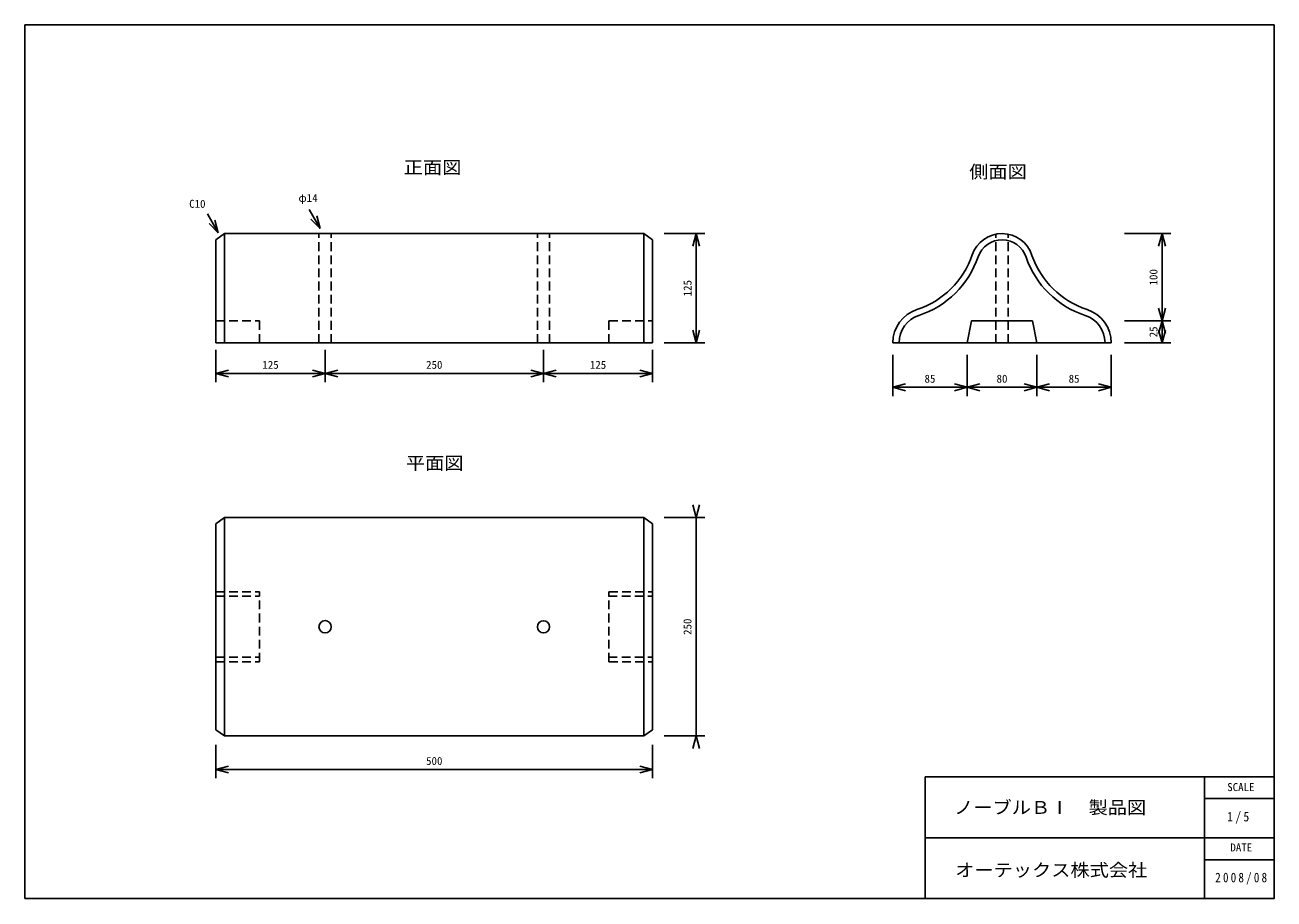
# Model space of a CAD drawing. Units: millimetres, scale not verified. Extents: x -717 to 713, y -529 to 471.
import ezdxf
from ezdxf.enums import TextEntityAlignment as Align

# ---------------------------------------------------------------- set-up
doc = ezdxf.new("R2010")
doc.units = ezdxf.units.MM
doc.header["$LTSCALE"] = 5
doc.linetypes.add('DASHED2', pattern=[3, 2, -1])
for name, color, linetype in [('0-0_外形', 7, 'Continuous'), ('0-1', 4, 'Continuous'), ('0-2', 7, 'Continuous')]:
    doc.layers.add(name, color=color, linetype=linetype)
doc.styles.add('ＭＳ ゴシック', font='')
doc.styles.get('ＭＳ ゴシック').set_extended_font_data('MS Gothic')

msp = doc.modelspace()

# ---------------------------------------------------------------- linework, layer by layer
at = {"layer": '0-0_外形'}
for p, q in [((-487.953, 107.483), (-487.953, 232.483)), ((2.047, 225.403), (-7.953, 232.483)), ((-7.953, 107.483), (-7.953, 232.483)), ((-497.953, 107.483), (-497.953, 225.403)), ((2.047, 107.483), (2.047, 225.403)), ((442.047, 107.483), (437.047, 132.483)), ((-497.953, 107.483), (-487.878, 107.483)), ((-497.953, 107.483), (2.047, 107.483)), ((-497.934, 107.483), (-497.901, 107.483)), ((361.9, 107.483), (442.208, 107.483)), ((442.047, 107.483), (527.047, 107.483)), ((-497.953, -99.597), (-487.953, -92.517)), ((-497.953, -335.437), (-497.953, -99.597)), ((-487.953, -342.517), (-487.953, -92.517)), ((-487.953, -92.517), (-7.953, -92.517)), ((-7.953, -92.517), (2.047, -99.597)), ((-7.953, -342.517), (-7.953, -92.517)), ((2.047, -335.437), (2.047, -99.597)), ((-497.953, -335.437), (-487.953, -342.517)), ((-487.953, -342.517), (-7.953, -342.517)), ((-7.953, -342.517), (2.047, -335.437)), ((313.943, -389.176), (313.943, -529.176)), ((633.909, -389.176), (313.943, -389.176)), ((713.444, -389.176), (633.909, -389.176)), ((633.943, -389.176), (633.943, -528.769)), ((713.444, -414.176), (633.909, -414.176)), ((713.444, -459.176), (313.943, -459.176)), ((713.444, -484.176), (633.909, -484.176)), ((-716.556, -528.769), (713.444, -528.769))]:
    msp.add_line(p, q, dxfattribs=at)
at = {"layer": '0-0_外形', "linetype": 'DASHED2'}
for p, q in [((-379.953, 107.483), (-379.953, 232.483)), ((-365.953, 107.483), (-365.953, 232.483)), ((-129.953, 107.483), (-129.953, 232.483)), ((-115.953, 107.483), (-115.953, 232.483)), ((395.056, 107.463), (395.056, 231.784)), ((409.056, 107.463), (409.056, 231.784)), ((-497.953, 132.483), (-447.953, 132.483)), ((-447.953, 107.483), (-447.953, 132.483)), ((-497.953, -335.437), (-497.953, -99.597)), ((-497.953, -177.517), (-447.953, -177.517)), ((-497.953, -182.517), (-447.974, -182.517)), ((-447.953, -257.517), (-447.953, -177.517)), ((-48.403, -182.517), (2.047, -182.517)), ((-47.953, -177.517), (2.047, -177.517)), ((-47.953, -257.517), (-47.953, -177.517)), ((-497.953, -252.517), (-447.479, -252.517)), ((-48.403, -252.517), (2.047, -252.517)), ((-497.953, -257.517), (-447.953, -257.517)), ((-47.953, -257.517), (2.047, -257.517))]:
    msp.add_line(p, q, dxfattribs=at)
at = {"layer": '0-0_外形'}
for points in [[(713.444, -528.769), (713.444, 471.231), (-716.556, 471.231), (-716.556, -528.769)], [(-497.953, 225.403), (-487.953, 232.483), (-7.953, 232.483)], [(277.047, 107.483), (362.047, 107.483), (367.047, 132.483), (437.047, 132.483)]]:
    msp.add_lwpolyline(points, dxfattribs=at)
msp.add_lwpolyline([(-716.556, -528.769), (713.444, -528.769), (713.444, 471.231), (-716.556, 471.231)], close=True, dxfattribs=at)
msp.add_lwpolyline([(-716.556, -528.769), (713.444, -528.769), (713.444, 471.231), (-716.556, 471.231)], close=True, dxfattribs=at)
msp.add_lwpolyline([(-716.556, -528.769), (713.444, -528.769), (713.444, 471.231), (-716.556, 471.231)], close=True, dxfattribs=at)
msp.add_lwpolyline([(-716.556, -528.769), (713.444, -528.769), (713.444, 471.231), (-716.556, 471.231)], close=True, dxfattribs=at)
at = {"layer": '0-0_外形', "linetype": 'DASHED2'}
msp.add_lwpolyline([(-716.556, -528.769), (713.444, -528.769), (713.444, 471.231), (-716.556, 471.231)], close=True, dxfattribs=at)
msp.add_lwpolyline([(-47.953, 107.483), (-47.953, 132.483), (2.047, 132.483)], dxfattribs=at)
at = {"layer": '0-0_外形'}
for centre in [(-373.019, -217.537), (-122.966, -217.589)]:
    msp.add_circle(centre, 7, dxfattribs=at)
for centre, radius, start, end in [((402.047, 196.483), 36, 17.79243, 161.11866), ((402.047, 196.483), 28.92, 18.12059, 161.11866), ((273.365, 240.494), 100, 288.25847, 341.19951), ((273.365, 240.494), 107.07, 288.18064, 341.11866), ((530.729, 240.494), 107.07, 199.08691, 251.83258), ((530.729, 240.494), 100, 199.27342, 251.76254), ((317.047, 107.483), 40, 107.98813, 180), ((487.047, 107.483), 40, 0, 71.9614), ((487.047, 107.483), 40, 71.5963, 71.81936), ((317.047, 107.483), 32.92, 108.18064, 180), ((487.047, 107.483), 32.92, 0, 71.81936)]:
    msp.add_arc(centre, radius, start, end, dxfattribs=at)
at = {"layer": '0-1'}
for p, q in [((-378.581, 238.354), (-391.081, 260.005)), ((-495.194, 233.249), (-507.694, 254.899)), ((-495.194, 233.249), (-505.801, 243.855)), ((-495.194, 233.249), (-499.077, 247.738)), ((-378.581, 238.354), (-389.188, 248.961)), ((-378.581, 238.354), (-382.463, 252.843)), ((61.838, 232.483), (15.096, 232.483)), ((51.838, 232.483), (47.956, 217.994)), ((51.838, 107.483), (51.838, 232.483)), ((51.838, 232.483), (55.72, 217.994)), ((595.252, 232.483), (542.37, 232.483)), ((585.252, 232.483), (581.369, 217.994)), ((585.252, 132.483), (585.252, 232.483)), ((585.252, 232.483), (589.134, 217.994)), ((585.252, 132.483), (581.369, 146.972)), ((585.252, 132.483), (589.134, 146.972)), ((595.252, 132.483), (542.37, 132.483)), ((585.252, 132.483), (581.369, 117.994)), ((585.252, 107.483), (585.252, 132.483)), ((585.252, 132.483), (589.134, 117.994)), ((51.838, 107.483), (47.956, 121.972)), ((51.838, 107.483), (55.72, 121.972)), ((585.252, 107.483), (581.369, 121.972)), ((585.252, 107.483), (589.134, 121.972)), ((61.838, 107.483), (15.096, 107.483)), ((595.252, 107.483), (542.37, 107.483)), ((-497.901, 62.444), (-497.901, 99.398)), ((-372.953, 62.444), (-372.953, 99.398)), ((-122.953, 62.444), (-122.953, 99.398)), ((2.047, 62.444), (2.047, 99.398)), ((277.047, 46.528), (277.047, 93.785)), ((362.047, 46.528), (362.047, 93.785)), ((442.047, 46.528), (442.047, 93.785)), ((527.047, 46.528), (527.047, 93.785)), ((-497.901, 72.444), (-483.412, 76.326)), ((-497.901, 72.444), (-372.953, 72.444)), ((-497.901, 72.444), (-483.412, 68.562)), ((-372.953, 72.444), (-387.442, 76.326)), ((-372.953, 72.444), (-387.442, 68.562)), ((-372.953, 72.444), (-358.465, 76.326)), ((-372.953, 72.444), (-122.953, 72.444)), ((-372.953, 72.444), (-358.465, 68.562)), ((-122.953, 72.444), (-137.442, 76.326)), ((-122.953, 72.444), (-137.442, 68.562)), ((-122.953, 72.444), (-108.465, 76.326)), ((-122.953, 72.444), (2.047, 72.444)), ((-122.953, 72.444), (-108.465, 68.562)), ((2.047, 72.444), (-12.442, 76.326)), ((2.047, 72.444), (-12.442, 68.562)), ((277.047, 56.528), (291.535, 60.41)), ((362.047, 56.528), (347.558, 60.41)), ((362.047, 56.528), (376.535, 60.41)), ((442.047, 56.528), (427.558, 60.41)), ((442.047, 56.528), (456.535, 60.41)), ((527.047, 56.528), (512.558, 60.41)), ((277.047, 56.528), (362.047, 56.528)), ((277.047, 56.528), (291.535, 52.646)), ((362.047, 56.528), (347.558, 52.646)), ((362.047, 56.528), (442.047, 56.528)), ((362.047, 56.528), (376.535, 52.646)), ((442.047, 56.528), (427.558, 52.646)), ((442.047, 56.528), (527.047, 56.528)), ((442.047, 56.528), (456.535, 52.646)), ((527.047, 56.528), (512.558, 52.646)), ((51.752, -92.517), (47.87, -78.028)), ((51.752, -92.517), (55.635, -78.028)), ((61.752, -92.517), (15.203, -92.517)), ((51.752, -92.517), (51.752, -342.517)), ((61.752, -342.517), (15.203, -342.517)), ((51.752, -342.517), (47.87, -357.006)), ((51.752, -342.517), (55.635, -357.006)), ((-497.953, -390.977), (-497.953, -352.825)), ((2.047, -390.977), (2.047, -352.825)), ((-497.953, -380.977), (-483.465, -377.094)), ((-497.953, -380.977), (2.047, -380.977)), ((-497.953, -380.977), (-483.465, -384.859)), ((2.047, -380.977), (-12.442, -377.094)), ((2.047, -380.977), (-12.442, -384.859))]:
    msp.add_line(p, q, dxfattribs=at)

# ---------------------------------------------------------------- texts
at = {"layer": '0-0_外形', "color": 4, "style": 'ＭＳ ゴシック'}
for s, p in [('SCALE', (659.89, -408.384)), ('DATE', (663.505, -477.529))]:
    msp.add_text(s, height=9.164, dxfattribs=at).set_placement(p, align=Align.BOTTOM_LEFT)
at = {"layer": '0-0_外形', "style": 'ＭＳ ゴシック', "width": 1.1}
for s, p in [('ノーブルＢⅠ\u3000製品図', (347.159, -436.111)), ('オーテックス株式会社', (348.394, -507.766))]:
    msp.add_text(s, height=14.66, dxfattribs=at).set_placement(p, align=Align.BOTTOM_LEFT)
at = {"layer": '0-0_外形', "char_height": 11, "attachment_point": 7, "style": 'ＭＳ ゴシック'}
for s, insert in [('\\T1.38;\\W0.9;1/5', (659.794, -443.038)), ('\\T1.39;\\W0.85;2008/08', (646.136, -512.708))]:
    msp.add_mtext(s, dxfattribs=dict(at, insert=insert))
at = {"layer": '0-1', "style": 'ＭＳ ゴシック'}
for s, p in [('φ14', (-403.444, 265.911)), ('C10', (-528.557, 259.225)), ('125', (-444.802, 74.944)), ('250', (-257.328, 74.944)), ('125', (-69.828, 74.944)), ('85', (313.297, 59.028)), ('80', (395.797, 59.028)), ('85', (478.297, 59.028)), ('500', (-257.328, -378.477))]:
    msp.add_text(s, height=9.164, dxfattribs=at).set_placement(p, align=Align.BOTTOM_LEFT)
for s, p in [('100', (582.752, 173.108)), ('125', (49.338, 160.608)), ('25', (582.752, 113.733)), ('250', (49.252, -226.892))]:
    msp.add_text(s, height=9.164, rotation=90, dxfattribs=at).set_placement(p, align=Align.BOTTOM_LEFT)
at = {"layer": '0-2', "style": 'ＭＳ ゴシック', "width": 1.1}
for s, p in [('正面図', (-282.916, 296.506)), ('側面図', (364.455, 291.564)), ('平面図', (-280.445, -42.005))]:
    msp.add_text(s, height=14.66, dxfattribs=at).set_placement(p, align=Align.BOTTOM_LEFT)

doc.saveas('drawing.dxf')
